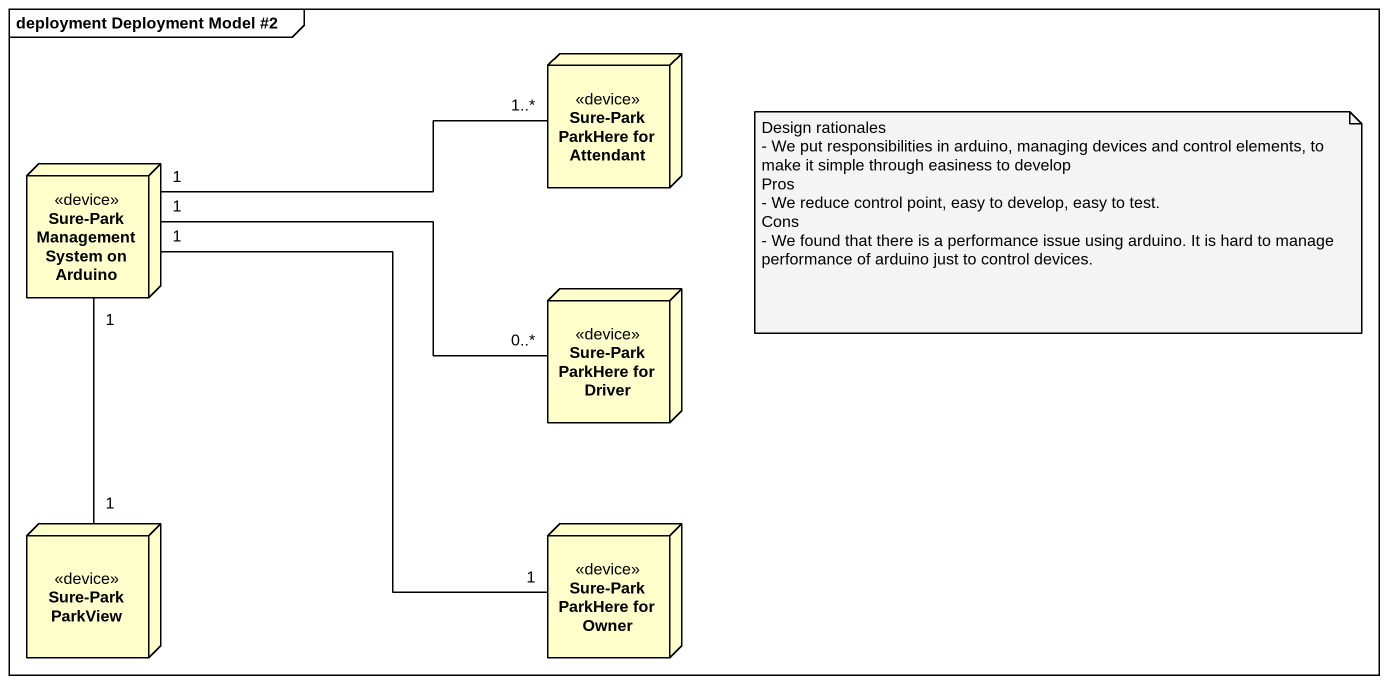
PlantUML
@startuml
mainframe deployment Deployment Model #2
node "Sure-Park ParkHere for Attendant" as Sure_Park_ParkHere_for <<device>>
node "Sure-Park Management System on Arduino" as Sure_Park_Management_System <<device>>
node "Sure-Park ParkHere for Driver" as Sure_Park_ParkHere_for_2 <<device>>
node "Sure-Park ParkView" as Sure_Park_ParkView <<device>>
node "Sure-Park ParkHere for Owner" as Sure_Park_ParkHere_for_Owner <<device>>
Sure_Park_Management_System "1" -right- "1..*" Sure_Park_ParkHere_for
Sure_Park_Management_System "1" -right- "0..*" Sure_Park_ParkHere_for_2
Sure_Park_Management_System "1" -- "1" Sure_Park_ParkView
Sure_Park_Management_System "1" -- "1" Sure_Park_ParkHere_for_Owner
note as N1
  Design rationales
  - We put responsibilities in arduino, managing devices and control elements, to make it simple through easiness to develop
  Pros
  - We reduce control point, easy to develop, easy to test.
  Cons
  - We found that there is a performance issue using arduino. It is hard to manage performance of arduino just to control devices.
end note
@enduml
